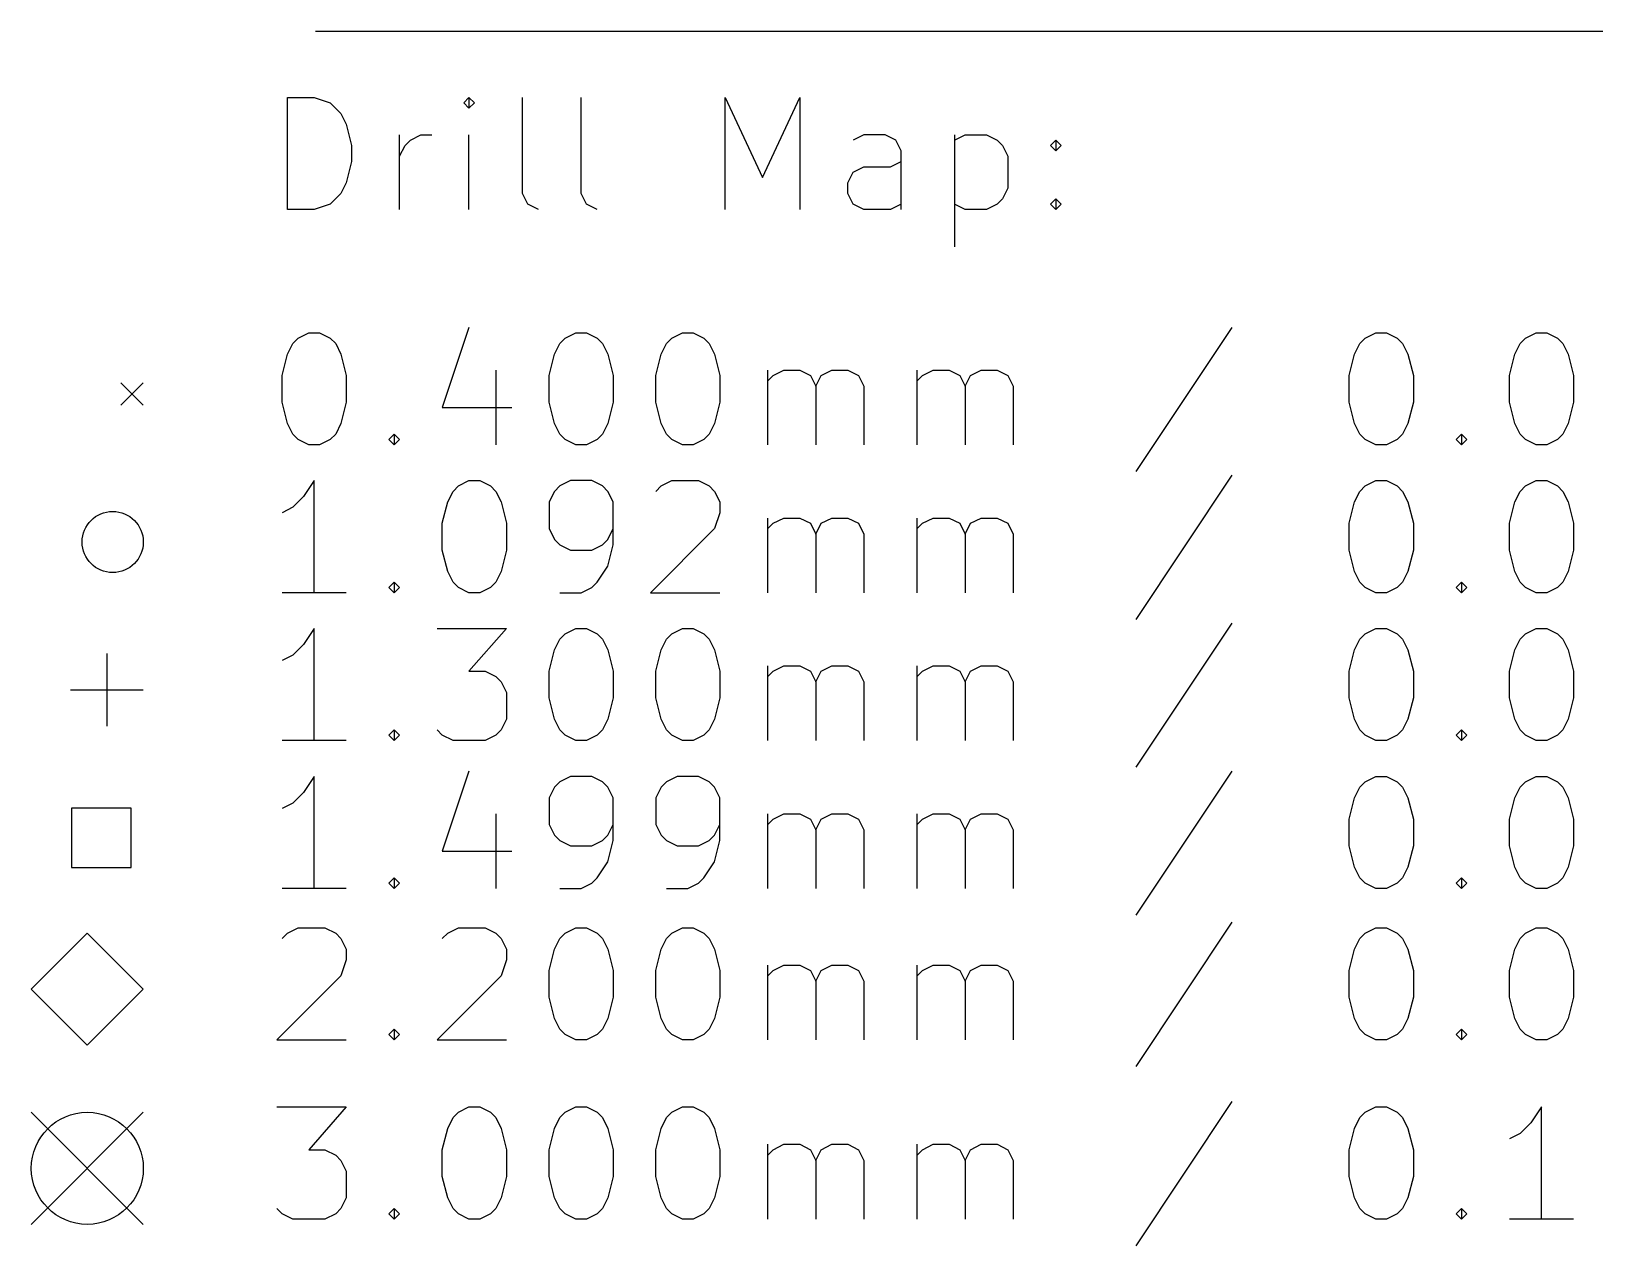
# Model space of a CAD drawing. Extents: x 193 to 305, y -169 to -57.
# Drawn here: x 192.73 to 220.64, y -168.87 to -147.2 of the extents above; entities that cross this region are included whole.
import ezdxf

# ---------------------------------------------------------------- set-up
doc = ezdxf.new("R2010")
doc.units = 0
doc.layers.add('BLACK', color=7, linetype='CONTINUOUS')

msp = doc.modelspace()

# ---------------------------------------------------------------- linework, layer by layer
at = {"layer": 'BLACK', "linetype": 'CONTINUOUS'}
for p, q in [((197.803, -147.196), (301.991, -147.196)), ((197.304, -150.376), (197.304, -148.376)), ((197.304, -148.376), (197.781, -148.376)), ((197.781, -148.376), (198.066, -148.471)), ((198.066, -148.471), (198.257, -148.662)), ((200.542, -148.376), (200.447, -148.471)), ((200.447, -148.471), (200.542, -148.567)), ((200.638, -148.471), (200.542, -148.376)), ((200.542, -148.376), (200.542, -148.567)), ((200.542, -148.567), (200.638, -148.471)), ((201.495, -150.09), (201.495, -148.376)), ((202.542, -150.09), (202.542, -148.376)), ((205.114, -150.376), (205.114, -148.376)), ((205.114, -148.376), (205.781, -149.805)), ((205.781, -149.805), (206.447, -148.376)), ((206.447, -148.376), (206.447, -150.376)), ((198.257, -148.662), (198.352, -148.852)), ((198.352, -148.852), (198.447, -149.233)), ((198.447, -149.233), (198.447, -149.519)), ((199.304, -150.376), (199.304, -149.043)), ((199.304, -149.424), (199.4, -149.233)), ((199.4, -149.233), (199.495, -149.138)), ((199.495, -149.138), (199.685, -149.043)), ((199.685, -149.043), (199.876, -149.043)), ((200.542, -150.376), (200.542, -149.043)), ((207.59, -149.043), (207.4, -149.138)), ((207.971, -149.043), (207.59, -149.043)), ((208.162, -149.138), (207.971, -149.043)), ((208.257, -149.329), (208.162, -149.138)), ((209.209, -149.043), (209.209, -151.043)), ((209.209, -149.138), (209.4, -149.043)), ((209.4, -149.043), (209.781, -149.043)), ((209.781, -149.043), (209.971, -149.138)), ((209.971, -149.138), (210.066, -149.233)), ((210.066, -149.233), (210.162, -149.424)), ((210.923, -149.233), (211.019, -149.138)), ((211.019, -149.329), (210.923, -149.233)), ((211.019, -149.138), (211.114, -149.233)), ((211.019, -149.138), (211.019, -149.329)), ((211.114, -149.233), (211.019, -149.329)), ((198.447, -149.519), (198.352, -149.9)), ((208.066, -149.614), (208.257, -149.519)), ((208.257, -150.376), (208.257, -149.329)), ((210.162, -149.424), (210.162, -149.995)), ((207.304, -149.9), (207.4, -149.709)), ((207.4, -149.709), (207.59, -149.614)), ((207.59, -149.614), (208.066, -149.614)), ((198.257, -150.09), (198.066, -150.281)), ((198.352, -149.9), (198.257, -150.09)), ((201.59, -150.281), (201.495, -150.09)), ((202.638, -150.281), (202.542, -150.09)), ((207.304, -150.09), (207.304, -149.9)), ((207.4, -150.281), (207.304, -150.09)), ((210.162, -149.995), (210.066, -150.186)), ((197.781, -150.376), (197.304, -150.376)), ((198.066, -150.281), (197.781, -150.376)), ((201.781, -150.376), (201.59, -150.281)), ((202.828, -150.376), (202.638, -150.281)), ((207.59, -150.376), (207.4, -150.281)), ((208.066, -150.376), (207.59, -150.376)), ((208.257, -150.281), (208.066, -150.376)), ((209.4, -150.376), (209.209, -150.281)), ((209.781, -150.376), (209.4, -150.376)), ((209.971, -150.281), (209.781, -150.376)), ((210.066, -150.186), (209.971, -150.281)), ((210.923, -150.281), (211.019, -150.186)), ((211.019, -150.376), (210.923, -150.281)), ((211.019, -150.186), (211.114, -150.281)), ((211.019, -150.186), (211.019, -150.376)), ((211.114, -150.281), (211.019, -150.376)), ((197.495, -152.671), (197.685, -152.576)), ((197.685, -152.576), (197.876, -152.576)), ((197.876, -152.576), (198.066, -152.671)), ((200.542, -152.481), (200.066, -153.909)), ((202.257, -152.671), (202.447, -152.576)), ((202.447, -152.576), (202.638, -152.576)), ((202.638, -152.576), (202.828, -152.671)), ((204.162, -152.671), (204.352, -152.576)), ((204.352, -152.576), (204.542, -152.576)), ((204.542, -152.576), (204.733, -152.671)), ((214.162, -152.481), (212.447, -155.052)), ((216.542, -152.671), (216.733, -152.576)), ((216.733, -152.576), (216.923, -152.576)), ((216.923, -152.576), (217.114, -152.671)), ((219.4, -152.671), (219.59, -152.576)), ((219.59, -152.576), (219.781, -152.576)), ((219.781, -152.576), (219.971, -152.671)), ((197.304, -152.957), (197.4, -152.767)), ((197.4, -152.767), (197.495, -152.671)), ((198.066, -152.671), (198.162, -152.767)), ((198.162, -152.767), (198.257, -152.957)), ((202.066, -152.957), (202.162, -152.767)), ((202.162, -152.767), (202.257, -152.671)), ((202.828, -152.671), (202.923, -152.767)), ((202.923, -152.767), (203.019, -152.957)), ((203.971, -152.957), (204.066, -152.767)), ((204.066, -152.767), (204.162, -152.671)), ((204.733, -152.671), (204.828, -152.767)), ((204.828, -152.767), (204.923, -152.957)), ((216.352, -152.957), (216.447, -152.767)), ((216.447, -152.767), (216.542, -152.671)), ((217.114, -152.671), (217.209, -152.767)), ((217.209, -152.767), (217.304, -152.957)), ((219.209, -152.957), (219.304, -152.767)), ((219.304, -152.767), (219.4, -152.671)), ((219.971, -152.671), (220.066, -152.767)), ((220.066, -152.767), (220.162, -152.957)), ((197.209, -153.338), (197.304, -152.957)), ((198.257, -152.957), (198.352, -153.338)), ((201.971, -153.338), (202.066, -152.957)), ((203.019, -152.957), (203.114, -153.338)), ((203.876, -153.338), (203.971, -152.957)), ((204.923, -152.957), (205.019, -153.338)), ((216.257, -153.338), (216.352, -152.957)), ((217.304, -152.957), (217.4, -153.338)), ((219.114, -153.338), (219.209, -152.957)), ((220.162, -152.957), (220.257, -153.338)), ((194.328, -153.471), (194.728, -153.871)), ((194.728, -153.471), (194.328, -153.871)), ((197.209, -153.814), (197.209, -153.338)), ((198.352, -153.338), (198.352, -153.814)), ((201.019, -153.243), (201.019, -154.576)), ((201.971, -153.814), (201.971, -153.338)), ((203.114, -153.338), (203.114, -153.814)), ((203.876, -153.814), (203.876, -153.338)), ((205.019, -153.338), (205.019, -153.814)), ((205.876, -154.576), (205.876, -153.243)), ((205.876, -153.433), (205.971, -153.338)), ((205.971, -153.338), (206.162, -153.243)), ((206.162, -153.243), (206.447, -153.243)), ((206.447, -153.243), (206.638, -153.338)), ((206.638, -153.338), (206.733, -153.529)), ((206.733, -153.529), (206.828, -153.338)), ((206.828, -153.338), (207.019, -153.243)), ((207.019, -153.243), (207.304, -153.243)), ((207.304, -153.243), (207.495, -153.338)), ((207.495, -153.338), (207.59, -153.529)), ((208.542, -154.576), (208.542, -153.243)), ((208.542, -153.433), (208.638, -153.338)), ((208.638, -153.338), (208.828, -153.243)), ((208.828, -153.243), (209.114, -153.243)), ((209.114, -153.243), (209.304, -153.338)), ((209.304, -153.338), (209.4, -153.529)), ((209.4, -153.529), (209.495, -153.338)), ((209.495, -153.338), (209.685, -153.243)), ((209.685, -153.243), (209.971, -153.243)), ((209.971, -153.243), (210.162, -153.338)), ((210.162, -153.338), (210.257, -153.529)), ((216.257, -153.814), (216.257, -153.338)), ((217.4, -153.338), (217.4, -153.814)), ((219.114, -153.814), (219.114, -153.338)), ((220.257, -153.338), (220.257, -153.814)), ((206.733, -153.529), (206.733, -154.576)), ((207.59, -153.529), (207.59, -154.576)), ((209.4, -153.529), (209.4, -154.576)), ((210.257, -153.529), (210.257, -154.576)), ((197.304, -154.195), (197.209, -153.814)), ((198.352, -153.814), (198.257, -154.195)), ((200.066, -153.909), (201.304, -153.909)), ((202.066, -154.195), (201.971, -153.814)), ((203.114, -153.814), (203.019, -154.195)), ((203.971, -154.195), (203.876, -153.814)), ((205.019, -153.814), (204.923, -154.195)), ((216.352, -154.195), (216.257, -153.814)), ((217.4, -153.814), (217.304, -154.195)), ((219.209, -154.195), (219.114, -153.814)), ((220.257, -153.814), (220.162, -154.195)), ((197.4, -154.386), (197.304, -154.195)), ((198.257, -154.195), (198.162, -154.386)), ((202.162, -154.386), (202.066, -154.195)), ((203.019, -154.195), (202.923, -154.386)), ((204.066, -154.386), (203.971, -154.195)), ((204.923, -154.195), (204.828, -154.386)), ((216.447, -154.386), (216.352, -154.195)), ((217.304, -154.195), (217.209, -154.386)), ((219.304, -154.386), (219.209, -154.195)), ((220.162, -154.195), (220.066, -154.386)), ((197.495, -154.481), (197.4, -154.386)), ((197.685, -154.576), (197.495, -154.481)), ((197.876, -154.576), (197.685, -154.576)), ((198.066, -154.481), (197.876, -154.576)), ((198.162, -154.386), (198.066, -154.481)), ((199.114, -154.481), (199.209, -154.386)), ((199.209, -154.576), (199.114, -154.481)), ((199.209, -154.386), (199.304, -154.481)), ((199.209, -154.386), (199.209, -154.576)), ((199.304, -154.481), (199.209, -154.576)), ((202.257, -154.481), (202.162, -154.386)), ((202.447, -154.576), (202.257, -154.481)), ((202.638, -154.576), (202.447, -154.576)), ((202.828, -154.481), (202.638, -154.576)), ((202.923, -154.386), (202.828, -154.481)), ((204.162, -154.481), (204.066, -154.386)), ((204.352, -154.576), (204.162, -154.481)), ((204.542, -154.576), (204.352, -154.576)), ((204.733, -154.481), (204.542, -154.576)), ((204.828, -154.386), (204.733, -154.481)), ((216.542, -154.481), (216.447, -154.386)), ((216.733, -154.576), (216.542, -154.481)), ((216.923, -154.576), (216.733, -154.576)), ((217.114, -154.481), (216.923, -154.576)), ((217.209, -154.386), (217.114, -154.481)), ((218.162, -154.481), (218.257, -154.386)), ((218.257, -154.576), (218.162, -154.481)), ((218.257, -154.386), (218.352, -154.481)), ((218.257, -154.386), (218.257, -154.576)), ((218.352, -154.481), (218.257, -154.576)), ((219.4, -154.481), (219.304, -154.386)), ((219.59, -154.576), (219.4, -154.481)), ((219.781, -154.576), (219.59, -154.576)), ((219.971, -154.481), (219.781, -154.576)), ((220.066, -154.386), (219.971, -154.481)), ((214.162, -155.121), (212.447, -157.692)), ((197.781, -155.216), (197.59, -155.502)), ((197.781, -157.216), (197.781, -155.216)), ((200.162, -155.597), (200.257, -155.407)), ((200.257, -155.407), (200.352, -155.311)), ((200.352, -155.311), (200.542, -155.216)), ((200.542, -155.216), (200.733, -155.216)), ((200.733, -155.216), (200.923, -155.311)), ((200.923, -155.311), (201.019, -155.407)), ((201.019, -155.407), (201.114, -155.597)), ((202.066, -155.407), (201.971, -155.597)), ((202.162, -155.311), (202.066, -155.407)), ((202.352, -155.216), (202.162, -155.311)), ((202.733, -155.216), (202.352, -155.216)), ((202.923, -155.311), (202.733, -155.216)), ((203.019, -155.407), (202.923, -155.311)), ((203.114, -155.597), (203.019, -155.407)), ((203.876, -155.407), (203.971, -155.311)), ((203.971, -155.311), (204.162, -155.216)), ((204.162, -155.216), (204.638, -155.216)), ((204.638, -155.216), (204.828, -155.311)), ((204.828, -155.311), (204.923, -155.407)), ((204.923, -155.407), (205.019, -155.597)), ((216.352, -155.597), (216.447, -155.407)), ((216.447, -155.407), (216.542, -155.311)), ((216.542, -155.311), (216.733, -155.216)), ((216.733, -155.216), (216.923, -155.216)), ((216.923, -155.216), (217.114, -155.311)), ((217.114, -155.311), (217.209, -155.407)), ((217.209, -155.407), (217.304, -155.597)), ((219.209, -155.597), (219.304, -155.407)), ((219.304, -155.407), (219.4, -155.311)), ((219.4, -155.311), (219.59, -155.216)), ((219.59, -155.216), (219.781, -155.216)), ((219.781, -155.216), (219.971, -155.311)), ((219.971, -155.311), (220.066, -155.407)), ((220.066, -155.407), (220.162, -155.597)), ((197.4, -155.692), (197.209, -155.788)), ((197.59, -155.502), (197.4, -155.692)), ((200.066, -155.978), (200.162, -155.597)), ((201.114, -155.597), (201.209, -155.978)), ((201.971, -155.597), (201.971, -156.073)), ((203.114, -156.359), (203.114, -155.597)), ((205.019, -155.597), (205.019, -155.788)), ((216.257, -155.978), (216.352, -155.597)), ((217.304, -155.597), (217.4, -155.978)), ((219.114, -155.978), (219.209, -155.597)), ((220.162, -155.597), (220.257, -155.978)), ((200.066, -156.454), (200.066, -155.978)), ((201.209, -155.978), (201.209, -156.454)), ((205.019, -155.788), (204.923, -156.073)), ((205.876, -157.216), (205.876, -155.883)), ((205.876, -156.073), (205.971, -155.978)), ((205.971, -155.978), (206.162, -155.883)), ((206.162, -155.883), (206.447, -155.883)), ((206.447, -155.883), (206.638, -155.978)), ((206.638, -155.978), (206.733, -156.169)), ((206.733, -156.169), (206.828, -155.978)), ((206.828, -155.978), (207.019, -155.883)), ((207.019, -155.883), (207.304, -155.883)), ((207.304, -155.883), (207.495, -155.978)), ((207.495, -155.978), (207.59, -156.169)), ((208.542, -157.216), (208.542, -155.883)), ((208.542, -156.073), (208.638, -155.978)), ((208.638, -155.978), (208.828, -155.883)), ((208.828, -155.883), (209.114, -155.883)), ((209.114, -155.883), (209.304, -155.978)), ((209.304, -155.978), (209.4, -156.169)), ((209.4, -156.169), (209.495, -155.978)), ((209.495, -155.978), (209.685, -155.883)), ((209.685, -155.883), (209.971, -155.883)), ((209.971, -155.883), (210.162, -155.978)), ((210.162, -155.978), (210.257, -156.169)), ((216.257, -156.454), (216.257, -155.978)), ((217.4, -155.978), (217.4, -156.454)), ((219.114, -156.454), (219.114, -155.978)), ((220.257, -155.978), (220.257, -156.454)), ((201.971, -156.073), (202.066, -156.264)), ((202.066, -156.264), (202.162, -156.359)), ((202.923, -156.359), (203.019, -156.264)), ((203.019, -156.264), (203.114, -156.073)), ((204.923, -156.073), (203.781, -157.216)), ((206.733, -156.169), (206.733, -157.216)), ((207.59, -156.169), (207.59, -157.216)), ((209.4, -156.169), (209.4, -157.216)), ((210.257, -156.169), (210.257, -157.216)), ((200.162, -156.835), (200.066, -156.454)), ((201.209, -156.454), (201.114, -156.835)), ((202.162, -156.359), (202.352, -156.454)), ((202.352, -156.454), (202.733, -156.454)), ((202.733, -156.454), (202.923, -156.359)), ((203.019, -156.74), (203.114, -156.359)), ((216.352, -156.835), (216.257, -156.454)), ((217.4, -156.454), (217.304, -156.835)), ((219.209, -156.835), (219.114, -156.454)), ((220.257, -156.454), (220.162, -156.835)), ((200.257, -157.026), (200.162, -156.835)), ((201.114, -156.835), (201.019, -157.026)), ((202.828, -157.026), (203.019, -156.74)), ((216.447, -157.026), (216.352, -156.835)), ((217.304, -156.835), (217.209, -157.026)), ((219.304, -157.026), (219.209, -156.835)), ((220.162, -156.835), (220.066, -157.026)), ((199.114, -157.121), (199.209, -157.026)), ((199.209, -157.216), (199.114, -157.121)), ((199.209, -157.026), (199.304, -157.121)), ((199.209, -157.026), (199.209, -157.216)), ((199.304, -157.121), (199.209, -157.216)), ((200.352, -157.121), (200.257, -157.026)), ((200.542, -157.216), (200.352, -157.121)), ((200.923, -157.121), (200.733, -157.216)), ((201.019, -157.026), (200.923, -157.121)), ((202.542, -157.216), (202.733, -157.121)), ((202.733, -157.121), (202.828, -157.026)), ((216.542, -157.121), (216.447, -157.026)), ((216.733, -157.216), (216.542, -157.121)), ((217.114, -157.121), (216.923, -157.216)), ((217.209, -157.026), (217.114, -157.121)), ((218.162, -157.121), (218.257, -157.026)), ((218.257, -157.216), (218.162, -157.121)), ((218.257, -157.026), (218.352, -157.121)), ((218.257, -157.026), (218.257, -157.216)), ((218.352, -157.121), (218.257, -157.216)), ((219.4, -157.121), (219.304, -157.026)), ((219.59, -157.216), (219.4, -157.121)), ((219.971, -157.121), (219.781, -157.216)), ((220.066, -157.026), (219.971, -157.121)), ((198.352, -157.216), (197.209, -157.216)), ((200.733, -157.216), (200.542, -157.216)), ((202.162, -157.216), (202.542, -157.216)), ((203.781, -157.216), (205.019, -157.216)), ((216.923, -157.216), (216.733, -157.216)), ((219.781, -157.216), (219.59, -157.216)), ((197.781, -157.856), (197.59, -158.142)), ((197.781, -159.856), (197.781, -157.856)), ((199.971, -157.856), (201.209, -157.856)), ((201.209, -157.856), (200.542, -158.618)), ((202.162, -158.047), (202.257, -157.951)), ((202.257, -157.951), (202.447, -157.856)), ((202.447, -157.856), (202.638, -157.856)), ((202.638, -157.856), (202.828, -157.951)), ((202.828, -157.951), (202.923, -158.047)), ((204.066, -158.047), (204.162, -157.951)), ((204.162, -157.951), (204.352, -157.856)), ((204.352, -157.856), (204.542, -157.856)), ((204.542, -157.856), (204.733, -157.951)), ((204.733, -157.951), (204.828, -158.047)), ((214.162, -157.761), (212.447, -160.332)), ((216.447, -158.047), (216.542, -157.951)), ((216.542, -157.951), (216.733, -157.856)), ((216.733, -157.856), (216.923, -157.856)), ((216.923, -157.856), (217.114, -157.951)), ((217.114, -157.951), (217.209, -158.047)), ((219.304, -158.047), (219.4, -157.951)), ((219.4, -157.951), (219.59, -157.856)), ((219.59, -157.856), (219.781, -157.856)), ((219.781, -157.856), (219.971, -157.951)), ((219.971, -157.951), (220.066, -158.047)), ((197.59, -158.142), (197.4, -158.332)), ((201.971, -158.618), (202.066, -158.237)), ((202.066, -158.237), (202.162, -158.047)), ((202.923, -158.047), (203.019, -158.237)), ((203.019, -158.237), (203.114, -158.618)), ((203.876, -158.618), (203.971, -158.237)), ((203.971, -158.237), (204.066, -158.047)), ((204.828, -158.047), (204.923, -158.237)), ((204.923, -158.237), (205.019, -158.618)), ((216.257, -158.618), (216.352, -158.237)), ((216.352, -158.237), (216.447, -158.047)), ((217.209, -158.047), (217.304, -158.237)), ((217.304, -158.237), (217.4, -158.618)), ((219.114, -158.618), (219.209, -158.237)), ((219.209, -158.237), (219.304, -158.047)), ((220.066, -158.047), (220.162, -158.237)), ((220.162, -158.237), (220.257, -158.618)), ((194.078, -158.301), (194.078, -159.601)), ((197.4, -158.332), (197.209, -158.428)), ((205.876, -159.856), (205.876, -158.523)), ((205.971, -158.618), (206.162, -158.523)), ((206.162, -158.523), (206.447, -158.523)), ((206.447, -158.523), (206.638, -158.618)), ((206.828, -158.618), (207.019, -158.523)), ((207.019, -158.523), (207.304, -158.523)), ((207.304, -158.523), (207.495, -158.618)), ((208.542, -159.856), (208.542, -158.523)), ((208.638, -158.618), (208.828, -158.523)), ((208.828, -158.523), (209.114, -158.523)), ((209.114, -158.523), (209.304, -158.618)), ((209.495, -158.618), (209.685, -158.523)), ((209.685, -158.523), (209.971, -158.523)), ((209.971, -158.523), (210.162, -158.618)), ((200.542, -158.618), (200.828, -158.618)), ((200.828, -158.618), (201.019, -158.713)), ((201.019, -158.713), (201.114, -158.809)), ((201.971, -159.094), (201.971, -158.618)), ((203.114, -158.618), (203.114, -159.094)), ((203.876, -159.094), (203.876, -158.618)), ((205.019, -158.618), (205.019, -159.094)), ((205.876, -158.713), (205.971, -158.618)), ((206.638, -158.618), (206.733, -158.809)), ((206.733, -158.809), (206.828, -158.618)), ((207.495, -158.618), (207.59, -158.809)), ((208.542, -158.713), (208.638, -158.618)), ((209.304, -158.618), (209.4, -158.809)), ((209.4, -158.809), (209.495, -158.618)), ((210.162, -158.618), (210.257, -158.809)), ((216.257, -159.094), (216.257, -158.618)), ((217.4, -158.618), (217.4, -159.094)), ((219.114, -159.094), (219.114, -158.618)), ((220.257, -158.618), (220.257, -159.094)), ((193.428, -158.951), (194.728, -158.951)), ((201.114, -158.809), (201.209, -158.999)), ((201.209, -158.999), (201.209, -159.475)), ((206.733, -158.809), (206.733, -159.856)), ((207.59, -158.809), (207.59, -159.856)), ((209.4, -158.809), (209.4, -159.856)), ((210.257, -158.809), (210.257, -159.856)), ((202.066, -159.475), (201.971, -159.094)), ((203.114, -159.094), (203.019, -159.475)), ((203.971, -159.475), (203.876, -159.094)), ((205.019, -159.094), (204.923, -159.475)), ((216.352, -159.475), (216.257, -159.094)), ((217.4, -159.094), (217.304, -159.475)), ((219.209, -159.475), (219.114, -159.094)), ((220.257, -159.094), (220.162, -159.475)), ((201.209, -159.475), (201.114, -159.666)), ((202.162, -159.666), (202.066, -159.475)), ((203.019, -159.475), (202.923, -159.666)), ((204.066, -159.666), (203.971, -159.475)), ((204.923, -159.475), (204.828, -159.666)), ((216.447, -159.666), (216.352, -159.475)), ((217.304, -159.475), (217.209, -159.666)), ((219.304, -159.666), (219.209, -159.475)), ((220.162, -159.475), (220.066, -159.666)), ((198.352, -159.856), (197.209, -159.856)), ((199.114, -159.761), (199.209, -159.666)), ((199.209, -159.856), (199.114, -159.761)), ((199.209, -159.666), (199.304, -159.761)), ((199.209, -159.666), (199.209, -159.856)), ((199.304, -159.761), (199.209, -159.856)), ((200.066, -159.761), (199.971, -159.666)), ((200.257, -159.856), (200.066, -159.761)), ((200.828, -159.856), (200.257, -159.856)), ((201.019, -159.761), (200.828, -159.856)), ((201.114, -159.666), (201.019, -159.761)), ((202.257, -159.761), (202.162, -159.666)), ((202.447, -159.856), (202.257, -159.761)), ((202.638, -159.856), (202.447, -159.856)), ((202.828, -159.761), (202.638, -159.856)), ((202.923, -159.666), (202.828, -159.761)), ((204.162, -159.761), (204.066, -159.666)), ((204.352, -159.856), (204.162, -159.761)), ((204.542, -159.856), (204.352, -159.856)), ((204.733, -159.761), (204.542, -159.856)), ((204.828, -159.666), (204.733, -159.761)), ((216.542, -159.761), (216.447, -159.666)), ((216.733, -159.856), (216.542, -159.761)), ((216.923, -159.856), (216.733, -159.856)), ((217.114, -159.761), (216.923, -159.856)), ((217.209, -159.666), (217.114, -159.761)), ((218.162, -159.761), (218.257, -159.666)), ((218.257, -159.856), (218.162, -159.761)), ((218.257, -159.666), (218.352, -159.761)), ((218.257, -159.666), (218.257, -159.856)), ((218.352, -159.761), (218.257, -159.856)), ((219.4, -159.761), (219.304, -159.666)), ((219.59, -159.856), (219.4, -159.761)), ((219.781, -159.856), (219.59, -159.856)), ((219.971, -159.761), (219.781, -159.856)), ((220.066, -159.666), (219.971, -159.761)), ((200.542, -160.401), (200.066, -161.829)), ((214.162, -160.401), (212.447, -162.972)), ((197.781, -160.496), (197.59, -160.782)), ((197.781, -162.496), (197.781, -160.496)), ((202.066, -160.687), (201.971, -160.877)), ((202.162, -160.591), (202.066, -160.687)), ((202.352, -160.496), (202.162, -160.591)), ((202.733, -160.496), (202.352, -160.496)), ((202.923, -160.591), (202.733, -160.496)), ((203.019, -160.687), (202.923, -160.591)), ((203.114, -160.877), (203.019, -160.687)), ((203.971, -160.687), (203.876, -160.877)), ((204.066, -160.591), (203.971, -160.687)), ((204.257, -160.496), (204.066, -160.591)), ((204.638, -160.496), (204.257, -160.496)), ((204.828, -160.591), (204.638, -160.496)), ((204.923, -160.687), (204.828, -160.591)), ((205.019, -160.877), (204.923, -160.687)), ((216.352, -160.877), (216.447, -160.687)), ((216.447, -160.687), (216.542, -160.591)), ((216.542, -160.591), (216.733, -160.496)), ((216.733, -160.496), (216.923, -160.496)), ((216.923, -160.496), (217.114, -160.591)), ((217.114, -160.591), (217.209, -160.687)), ((217.209, -160.687), (217.304, -160.877)), ((219.209, -160.877), (219.304, -160.687)), ((219.304, -160.687), (219.4, -160.591)), ((219.4, -160.591), (219.59, -160.496)), ((219.59, -160.496), (219.781, -160.496)), ((219.781, -160.496), (219.971, -160.591)), ((219.971, -160.591), (220.066, -160.687)), ((220.066, -160.687), (220.162, -160.877)), ((197.4, -160.972), (197.209, -161.068)), ((197.59, -160.782), (197.4, -160.972)), ((201.971, -160.877), (201.971, -161.353)), ((203.114, -161.639), (203.114, -160.877)), ((203.876, -160.877), (203.876, -161.353)), ((205.019, -161.639), (205.019, -160.877)), ((216.257, -161.258), (216.352, -160.877)), ((217.304, -160.877), (217.4, -161.258)), ((219.114, -161.258), (219.209, -160.877)), ((220.162, -160.877), (220.257, -161.258)), ((194.509, -161.062), (193.449, -161.062)), ((193.449, -161.062), (193.449, -162.121)), ((194.509, -162.121), (194.509, -161.062)), ((201.019, -161.163), (201.019, -162.496)), ((205.876, -162.496), (205.876, -161.163)), ((205.876, -161.353), (205.971, -161.258)), ((205.971, -161.258), (206.162, -161.163)), ((206.162, -161.163), (206.447, -161.163)), ((206.447, -161.163), (206.638, -161.258)), ((206.638, -161.258), (206.733, -161.449)), ((206.733, -161.449), (206.828, -161.258)), ((206.828, -161.258), (207.019, -161.163)), ((207.019, -161.163), (207.304, -161.163)), ((207.304, -161.163), (207.495, -161.258)), ((207.495, -161.258), (207.59, -161.449)), ((208.542, -162.496), (208.542, -161.163)), ((208.542, -161.353), (208.638, -161.258)), ((208.638, -161.258), (208.828, -161.163)), ((208.828, -161.163), (209.114, -161.163)), ((209.114, -161.163), (209.304, -161.258)), ((209.304, -161.258), (209.4, -161.449)), ((209.4, -161.449), (209.495, -161.258)), ((209.495, -161.258), (209.685, -161.163)), ((209.685, -161.163), (209.971, -161.163)), ((209.971, -161.163), (210.162, -161.258)), ((210.162, -161.258), (210.257, -161.449)), ((216.257, -161.734), (216.257, -161.258)), ((217.4, -161.258), (217.4, -161.734)), ((219.114, -161.734), (219.114, -161.258)), ((220.257, -161.258), (220.257, -161.734)), ((201.971, -161.353), (202.066, -161.544)), ((202.066, -161.544), (202.162, -161.639)), ((202.923, -161.639), (203.019, -161.544)), ((203.019, -161.544), (203.114, -161.353)), ((203.876, -161.353), (203.971, -161.544)), ((203.971, -161.544), (204.066, -161.639)), ((204.828, -161.639), (204.923, -161.544)), ((204.923, -161.544), (205.019, -161.353)), ((206.733, -161.449), (206.733, -162.496)), ((207.59, -161.449), (207.59, -162.496)), ((209.4, -161.449), (209.4, -162.496)), ((210.257, -161.449), (210.257, -162.496)), ((200.066, -161.829), (201.304, -161.829)), ((202.162, -161.639), (202.352, -161.734)), ((202.352, -161.734), (202.733, -161.734)), ((202.733, -161.734), (202.923, -161.639)), ((203.019, -162.02), (203.114, -161.639)), ((204.066, -161.639), (204.257, -161.734)), ((204.257, -161.734), (204.638, -161.734)), ((204.638, -161.734), (204.828, -161.639)), ((204.923, -162.02), (205.019, -161.639)), ((216.352, -162.115), (216.257, -161.734)), ((217.4, -161.734), (217.304, -162.115)), ((219.209, -162.115), (219.114, -161.734)), ((220.257, -161.734), (220.162, -162.115)), ((193.449, -162.121), (194.509, -162.121)), ((202.828, -162.306), (203.019, -162.02)), ((204.733, -162.306), (204.923, -162.02)), ((216.447, -162.306), (216.352, -162.115)), ((217.304, -162.115), (217.209, -162.306)), ((219.304, -162.306), (219.209, -162.115)), ((220.162, -162.115), (220.066, -162.306)), ((199.114, -162.401), (199.209, -162.306)), ((199.209, -162.496), (199.114, -162.401)), ((199.209, -162.306), (199.304, -162.401)), ((199.209, -162.306), (199.209, -162.496)), ((199.304, -162.401), (199.209, -162.496)), ((202.542, -162.496), (202.733, -162.401)), ((202.733, -162.401), (202.828, -162.306)), ((204.447, -162.496), (204.638, -162.401)), ((204.638, -162.401), (204.733, -162.306)), ((216.542, -162.401), (216.447, -162.306)), ((216.733, -162.496), (216.542, -162.401)), ((217.114, -162.401), (216.923, -162.496)), ((217.209, -162.306), (217.114, -162.401)), ((218.162, -162.401), (218.257, -162.306)), ((218.257, -162.496), (218.162, -162.401)), ((218.257, -162.306), (218.352, -162.401)), ((218.257, -162.306), (218.257, -162.496)), ((218.352, -162.401), (218.257, -162.496)), ((219.4, -162.401), (219.304, -162.306)), ((219.59, -162.496), (219.4, -162.401)), ((219.971, -162.401), (219.781, -162.496)), ((220.066, -162.306), (219.971, -162.401)), ((198.352, -162.496), (197.209, -162.496)), ((202.162, -162.496), (202.542, -162.496)), ((204.066, -162.496), (204.447, -162.496)), ((216.923, -162.496), (216.733, -162.496)), ((219.781, -162.496), (219.59, -162.496)), ((197.304, -163.29), (197.495, -163.195)), ((197.495, -163.195), (197.971, -163.195)), ((197.971, -163.195), (198.162, -163.29)), ((200.162, -163.29), (200.352, -163.195)), ((200.352, -163.195), (200.828, -163.195)), ((200.828, -163.195), (201.019, -163.29)), ((202.257, -163.29), (202.447, -163.195)), ((202.447, -163.195), (202.638, -163.195)), ((202.638, -163.195), (202.828, -163.29)), ((204.162, -163.29), (204.352, -163.195)), ((204.352, -163.195), (204.542, -163.195)), ((204.542, -163.195), (204.733, -163.29)), ((214.162, -163.099), (212.447, -165.671)), ((216.542, -163.29), (216.733, -163.195)), ((216.733, -163.195), (216.923, -163.195)), ((216.923, -163.195), (217.114, -163.29)), ((219.4, -163.29), (219.59, -163.195)), ((219.59, -163.195), (219.781, -163.195)), ((219.781, -163.195), (219.971, -163.29)), ((193.728, -163.29), (192.728, -164.29)), ((194.728, -164.29), (193.728, -163.29)), ((197.209, -163.385), (197.304, -163.29)), ((198.162, -163.29), (198.257, -163.385)), ((198.257, -163.385), (198.352, -163.576)), ((200.066, -163.385), (200.162, -163.29)), ((201.019, -163.29), (201.114, -163.385)), ((201.114, -163.385), (201.209, -163.576)), ((202.066, -163.576), (202.162, -163.385)), ((202.162, -163.385), (202.257, -163.29)), ((202.828, -163.29), (202.923, -163.385)), ((202.923, -163.385), (203.019, -163.576)), ((203.971, -163.576), (204.066, -163.385)), ((204.066, -163.385), (204.162, -163.29)), ((204.733, -163.29), (204.828, -163.385)), ((204.828, -163.385), (204.923, -163.576)), ((216.352, -163.576), (216.447, -163.385)), ((216.447, -163.385), (216.542, -163.29)), ((217.114, -163.29), (217.209, -163.385)), ((217.209, -163.385), (217.304, -163.576)), ((219.209, -163.576), (219.304, -163.385)), ((219.304, -163.385), (219.4, -163.29)), ((219.971, -163.29), (220.066, -163.385)), ((220.066, -163.385), (220.162, -163.576)), ((198.352, -163.766), (198.257, -164.052)), ((198.352, -163.576), (198.352, -163.766)), ((201.209, -163.766), (201.114, -164.052)), ((201.209, -163.576), (201.209, -163.766)), ((201.971, -163.957), (202.066, -163.576)), ((203.019, -163.576), (203.114, -163.957)), ((203.876, -163.957), (203.971, -163.576)), ((204.923, -163.576), (205.019, -163.957)), ((216.257, -163.957), (216.352, -163.576)), ((217.304, -163.576), (217.4, -163.957)), ((219.114, -163.957), (219.209, -163.576)), ((220.162, -163.576), (220.257, -163.957)), ((198.257, -164.052), (197.114, -165.195)), ((201.114, -164.052), (199.971, -165.195)), ((201.971, -164.433), (201.971, -163.957)), ((203.114, -163.957), (203.114, -164.433)), ((203.876, -164.433), (203.876, -163.957)), ((205.019, -163.957), (205.019, -164.433)), ((205.876, -165.195), (205.876, -163.861)), ((205.876, -164.052), (205.971, -163.957)), ((205.971, -163.957), (206.162, -163.861)), ((206.162, -163.861), (206.447, -163.861)), ((206.447, -163.861), (206.638, -163.957)), ((206.638, -163.957), (206.733, -164.147)), ((206.733, -164.147), (206.828, -163.957)), ((206.828, -163.957), (207.019, -163.861)), ((207.019, -163.861), (207.304, -163.861)), ((207.304, -163.861), (207.495, -163.957)), ((207.495, -163.957), (207.59, -164.147)), ((208.542, -165.195), (208.542, -163.861)), ((208.542, -164.052), (208.638, -163.957)), ((208.638, -163.957), (208.828, -163.861)), ((208.828, -163.861), (209.114, -163.861)), ((209.114, -163.861), (209.304, -163.957)), ((209.304, -163.957), (209.4, -164.147)), ((209.4, -164.147), (209.495, -163.957)), ((209.495, -163.957), (209.685, -163.861)), ((209.685, -163.861), (209.971, -163.861)), ((209.971, -163.861), (210.162, -163.957)), ((210.162, -163.957), (210.257, -164.147)), ((216.257, -164.433), (216.257, -163.957)), ((217.4, -163.957), (217.4, -164.433)), ((219.114, -164.433), (219.114, -163.957)), ((220.257, -163.957), (220.257, -164.433)), ((192.728, -164.29), (193.728, -165.29)), ((193.728, -165.29), (194.728, -164.29)), ((206.733, -164.147), (206.733, -165.195)), ((207.59, -164.147), (207.59, -165.195)), ((209.4, -164.147), (209.4, -165.195)), ((210.257, -164.147), (210.257, -165.195)), ((202.066, -164.814), (201.971, -164.433)), ((203.114, -164.433), (203.019, -164.814)), ((203.971, -164.814), (203.876, -164.433)), ((205.019, -164.433), (204.923, -164.814)), ((216.352, -164.814), (216.257, -164.433)), ((217.4, -164.433), (217.304, -164.814)), ((219.209, -164.814), (219.114, -164.433)), ((220.257, -164.433), (220.162, -164.814)), ((202.162, -165.004), (202.066, -164.814)), ((203.019, -164.814), (202.923, -165.004)), ((204.066, -165.004), (203.971, -164.814)), ((204.923, -164.814), (204.828, -165.004)), ((216.447, -165.004), (216.352, -164.814)), ((217.304, -164.814), (217.209, -165.004)), ((219.304, -165.004), (219.209, -164.814)), ((220.162, -164.814), (220.066, -165.004)), ((197.114, -165.195), (198.352, -165.195)), ((199.114, -165.099), (199.209, -165.004)), ((199.209, -165.195), (199.114, -165.099)), ((199.209, -165.004), (199.304, -165.099)), ((199.209, -165.004), (199.209, -165.195)), ((199.304, -165.099), (199.209, -165.195)), ((199.971, -165.195), (201.209, -165.195)), ((202.257, -165.099), (202.162, -165.004)), ((202.447, -165.195), (202.257, -165.099)), ((202.638, -165.195), (202.447, -165.195)), ((202.828, -165.099), (202.638, -165.195)), ((202.923, -165.004), (202.828, -165.099)), ((204.162, -165.099), (204.066, -165.004)), ((204.352, -165.195), (204.162, -165.099)), ((204.542, -165.195), (204.352, -165.195)), ((204.733, -165.099), (204.542, -165.195)), ((204.828, -165.004), (204.733, -165.099)), ((216.542, -165.099), (216.447, -165.004)), ((216.733, -165.195), (216.542, -165.099)), ((216.923, -165.195), (216.733, -165.195)), ((217.114, -165.099), (216.923, -165.195)), ((217.209, -165.004), (217.114, -165.099)), ((218.162, -165.099), (218.257, -165.004)), ((218.257, -165.195), (218.162, -165.099)), ((218.257, -165.004), (218.352, -165.099)), ((218.257, -165.004), (218.257, -165.195)), ((218.352, -165.099), (218.257, -165.195)), ((219.4, -165.099), (219.304, -165.004)), ((219.59, -165.195), (219.4, -165.099)), ((219.781, -165.195), (219.59, -165.195)), ((219.971, -165.099), (219.781, -165.195)), ((220.066, -165.004), (219.971, -165.099)), ((214.162, -166.299), (212.447, -168.871)), ((192.728, -166.49), (194.728, -168.49)), ((194.728, -166.49), (192.728, -168.49)), ((197.114, -166.395), (198.352, -166.395)), ((198.352, -166.395), (197.685, -167.157)), ((200.162, -166.776), (200.257, -166.585)), ((200.257, -166.585), (200.352, -166.49)), ((200.352, -166.49), (200.542, -166.395)), ((200.542, -166.395), (200.733, -166.395)), ((200.733, -166.395), (200.923, -166.49)), ((200.923, -166.49), (201.019, -166.585)), ((201.019, -166.585), (201.114, -166.776)), ((202.066, -166.776), (202.162, -166.585)), ((202.162, -166.585), (202.257, -166.49)), ((202.257, -166.49), (202.447, -166.395)), ((202.447, -166.395), (202.638, -166.395)), ((202.638, -166.395), (202.828, -166.49)), ((202.828, -166.49), (202.923, -166.585)), ((202.923, -166.585), (203.019, -166.776)), ((203.971, -166.776), (204.066, -166.585)), ((204.066, -166.585), (204.162, -166.49)), ((204.162, -166.49), (204.352, -166.395)), ((204.352, -166.395), (204.542, -166.395)), ((204.542, -166.395), (204.733, -166.49)), ((204.733, -166.49), (204.828, -166.585)), ((204.828, -166.585), (204.923, -166.776)), ((216.352, -166.776), (216.447, -166.585)), ((216.447, -166.585), (216.542, -166.49)), ((216.542, -166.49), (216.733, -166.395)), ((216.733, -166.395), (216.923, -166.395)), ((216.923, -166.395), (217.114, -166.49)), ((217.114, -166.49), (217.209, -166.585)), ((217.209, -166.585), (217.304, -166.776)), ((219.685, -166.395), (219.495, -166.68)), ((219.685, -168.395), (219.685, -166.395)), ((200.066, -167.157), (200.162, -166.776)), ((201.114, -166.776), (201.209, -167.157)), ((201.971, -167.157), (202.066, -166.776)), ((203.019, -166.776), (203.114, -167.157)), ((203.876, -167.157), (203.971, -166.776)), ((204.923, -166.776), (205.019, -167.157)), ((216.257, -167.157), (216.352, -166.776)), ((217.304, -166.776), (217.4, -167.157)), ((219.304, -166.871), (219.114, -166.966)), ((219.495, -166.68), (219.304, -166.871)), ((197.685, -167.157), (197.971, -167.157)), ((197.971, -167.157), (198.162, -167.252)), ((200.066, -167.633), (200.066, -167.157)), ((201.209, -167.157), (201.209, -167.633)), ((201.971, -167.633), (201.971, -167.157)), ((203.114, -167.157), (203.114, -167.633)), ((203.876, -167.633), (203.876, -167.157)), ((205.019, -167.157), (205.019, -167.633)), ((205.876, -168.395), (205.876, -167.061)), ((205.876, -167.252), (205.971, -167.157)), ((205.971, -167.157), (206.162, -167.061)), ((206.162, -167.061), (206.447, -167.061)), ((206.447, -167.061), (206.638, -167.157)), ((206.638, -167.157), (206.733, -167.347)), ((206.733, -167.347), (206.828, -167.157)), ((206.828, -167.157), (207.019, -167.061)), ((207.019, -167.061), (207.304, -167.061)), ((207.304, -167.061), (207.495, -167.157)), ((207.495, -167.157), (207.59, -167.347)), ((208.542, -168.395), (208.542, -167.061)), ((208.542, -167.252), (208.638, -167.157)), ((208.638, -167.157), (208.828, -167.061)), ((208.828, -167.061), (209.114, -167.061)), ((209.114, -167.061), (209.304, -167.157)), ((209.304, -167.157), (209.4, -167.347)), ((209.4, -167.347), (209.495, -167.157)), ((209.495, -167.157), (209.685, -167.061)), ((209.685, -167.061), (209.971, -167.061)), ((209.971, -167.061), (210.162, -167.157)), ((210.162, -167.157), (210.257, -167.347)), ((216.257, -167.633), (216.257, -167.157)), ((217.4, -167.157), (217.4, -167.633)), ((198.162, -167.252), (198.257, -167.347)), ((198.257, -167.347), (198.352, -167.538)), ((206.733, -167.347), (206.733, -168.395)), ((207.59, -167.347), (207.59, -168.395)), ((209.4, -167.347), (209.4, -168.395)), ((210.257, -167.347), (210.257, -168.395)), ((198.352, -167.538), (198.352, -168.014)), ((200.162, -168.014), (200.066, -167.633)), ((201.209, -167.633), (201.114, -168.014)), ((202.066, -168.014), (201.971, -167.633)), ((203.114, -167.633), (203.019, -168.014)), ((203.971, -168.014), (203.876, -167.633)), ((205.019, -167.633), (204.923, -168.014)), ((216.352, -168.014), (216.257, -167.633)), ((217.4, -167.633), (217.304, -168.014)), ((198.352, -168.014), (198.257, -168.204)), ((200.257, -168.204), (200.162, -168.014)), ((201.114, -168.014), (201.019, -168.204)), ((202.162, -168.204), (202.066, -168.014)), ((203.019, -168.014), (202.923, -168.204)), ((204.066, -168.204), (203.971, -168.014)), ((204.923, -168.014), (204.828, -168.204)), ((216.447, -168.204), (216.352, -168.014)), ((217.304, -168.014), (217.209, -168.204)), ((197.209, -168.299), (197.114, -168.204)), ((198.257, -168.204), (198.162, -168.299)), ((199.114, -168.299), (199.209, -168.204)), ((199.209, -168.204), (199.304, -168.299)), ((199.209, -168.204), (199.209, -168.395)), ((200.352, -168.299), (200.257, -168.204)), ((201.019, -168.204), (200.923, -168.299)), ((202.257, -168.299), (202.162, -168.204)), ((202.923, -168.204), (202.828, -168.299)), ((204.162, -168.299), (204.066, -168.204)), ((204.828, -168.204), (204.733, -168.299)), ((216.542, -168.299), (216.447, -168.204)), ((217.209, -168.204), (217.114, -168.299)), ((218.162, -168.299), (218.257, -168.204)), ((218.257, -168.204), (218.352, -168.299)), ((218.257, -168.204), (218.257, -168.395)), ((197.4, -168.395), (197.209, -168.299)), ((197.971, -168.395), (197.4, -168.395)), ((198.162, -168.299), (197.971, -168.395)), ((199.209, -168.395), (199.114, -168.299)), ((199.304, -168.299), (199.209, -168.395)), ((200.542, -168.395), (200.352, -168.299)), ((200.733, -168.395), (200.542, -168.395)), ((200.923, -168.299), (200.733, -168.395)), ((202.447, -168.395), (202.257, -168.299)), ((202.638, -168.395), (202.447, -168.395)), ((202.828, -168.299), (202.638, -168.395)), ((204.352, -168.395), (204.162, -168.299)), ((204.542, -168.395), (204.352, -168.395)), ((204.733, -168.299), (204.542, -168.395)), ((216.733, -168.395), (216.542, -168.299)), ((216.923, -168.395), (216.733, -168.395)), ((217.114, -168.299), (216.923, -168.395)), ((218.257, -168.395), (218.162, -168.299)), ((218.352, -168.299), (218.257, -168.395)), ((220.257, -168.395), (219.114, -168.395))]:
    msp.add_line(p, q, dxfattribs=at)
at = {"layer": 'BLACK'}
for centre, radius in [((194.182, -156.311), 0.5461), ((193.728, -167.49), 1)]:
    msp.add_circle(centre, radius, dxfattribs=at)

doc.saveas('drawing.dxf')
